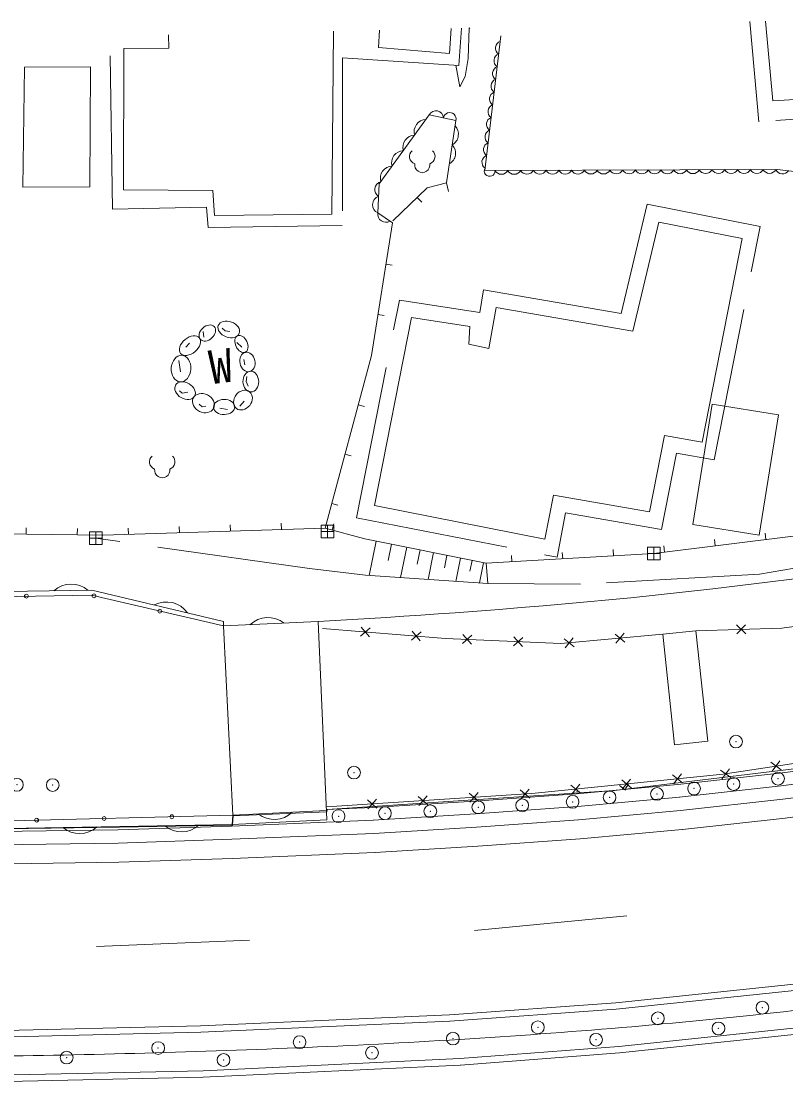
# Model space of a CAD drawing. Units: millimetres, scale not verified. Extents: x 40000 to 680007, y 20000 to 380004.
# Drawn here: x 416313 to 446259, y 272510 to 314120 of the extents above; entities that cross this region are included whole.
import ezdxf
from ezdxf.enums import TextEntityAlignment as Align

# ---------------------------------------------------------------- set-up
doc = ezdxf.new("R2010")
doc.units = ezdxf.units.MM
doc.header["$LTSCALE"] = 1000.01
doc.header["$PDMODE"] = 32
doc.header["$PDSIZE"] = 500
doc.linetypes.add('CHAIN', pattern=[18.5, 12, -1.5, 3.5, -1.5])
doc.linetypes.add('DASHED', pattern=[7.5, 6, -1.5])
for name, color, linetype, lineweight in [('M-BGD', 7, 'Continuous', 13), ('M-BMK-ROW', 1, 'Continuous', 13), ('名称未設定-7', 9, 'Continuous', 13)]:
    doc.layers.add(name, color=color, linetype=linetype, lineweight=lineweight)
doc.styles.add('ＭＳ ゴシック', font='')
doc.styles.get('ＭＳ ゴシック').set_extended_font_data('MS Gothic')

# ---------------------------------------------------------------- blocks, each defined once
blk = doc.blocks.new('ﾌﾟﾛｯﾄﾏｰｸ-03_1')
at = {"color": 1, "linetype": 'Continuous', "lineweight": 13}
blk.add_circle((0, 0), 0.5, dxfattribs=at)
at = {"color": 1}
blk.add_point((0, 0), dxfattribs=at)

msp = doc.modelspace()

# ---------------------------------------------------------------- linework, layer by layer
at = {"layer": 'M-BGD'}
for p, q in [((430308, 313087), (430352, 313776)), ((433158, 313840), (433085, 312854)), ((433864, 313856), (433822, 312662)), ((445471, 314120), (445754, 311006)), ((422088, 313067), (422087, 313587)), ((428541, 313734), (428484, 306559)), ((420322, 307514), (420335, 313050)), ((420335, 313050), (422088, 313067)), ((433085, 312854), (430308, 313087)), ((433822, 312662), (433701, 311961)), ((416436, 312322), (416374, 307619)), ((419032, 312339), (416436, 312322)), ((419004, 307641), (419032, 312339)), ((433494, 311555), (433336, 312394)), ((433701, 311961), (433494, 311555)), ((445754, 311006), (446856, 311064)), ((432297, 310453), (430337, 307749)), ((433337, 310227), (432297, 310453)), ((432967, 307794), (433337, 310227)), ((416374, 307619), (419004, 307641)), ((423811, 307496), (420322, 307514)), ((430337, 307749), (430282, 306612)), ((430874, 306302), (432218, 307601)), ((430874, 306302), (432218, 307601)), ((432218, 307601), (432967, 307794)), ((432218, 307601), (432967, 307794)), ((432967, 307794), (433055, 307455)), ((423883, 306513), (423811, 307496)), ((431824, 307220), (431998, 307040)), ((428484, 306559), (423883, 306513)), ((430282, 306612), (430857, 306219)), ((440272, 301983), (441286, 306256)), ((441286, 306256), (444551, 305607)), ((430026, 301029), (430857, 306219)), ((442984, 297641), (444551, 305607)), ((430600, 304611), (430847, 304572)), ((430156, 295152), (431604, 302514)), ((430284, 302636), (430531, 302597)), ((431604, 302514), (433886, 302171)), ((434633, 301298), (434913, 302910)), ((434913, 302910), (440272, 301983)), ((424189, 302094), (424301, 301993)), ((433886, 302171), (433846, 301479)), ((423437, 301967), (423466, 301743)), ((424301, 301993), (424484, 301967)), ((422754, 301356), (422906, 301516)), ((424753, 301545), (424949, 301358)), ((433846, 301479), (434633, 301298)), ((425033, 300875), (425067, 300668)), ((428220, 294266), (430026, 301029)), ((430026, 301029), (428220, 294266)), ((422483, 300829), (422546, 300390)), ((425148, 300208), (425126, 300010)), ((425126, 300010), (425196, 299831)), ((422507, 299641), (422619, 299561)), ((422619, 299561), (422836, 299588)), ((424879, 299047), (425043, 299239)), ((423279, 299119), (423394, 299016)), ((423394, 299016), (423538, 299050)), ((424089, 298971), (424394, 298915)), ((429510, 299097), (429752, 299032)), ((443383, 299127), (442617, 294409)), ((445979, 298706), (443383, 299127)), ((445213, 293988), (445979, 298706)), ((440918, 294908), (441506, 297897)), ((441506, 297897), (442984, 297641)), ((428994, 297165), (429236, 297100)), ((436827, 293838), (437158, 295560)), ((437158, 295560), (440918, 294908)), ((428478, 295232), (428719, 295168)), ((430156, 295152), (436827, 293838)), ((416509, 294037), (416512, 294287)), ((418508, 294008), (418512, 294258)), ((419512, 293993), (428220, 294266)), ((420508, 294024), (420500, 294274)), ((422507, 294087), (422499, 294337)), ((424506, 294150), (424498, 294400)), ((426505, 294212), (426497, 294462)), ((428220, 294266), (429766, 293853)), ((428220, 294266), (429766, 293853)), ((428494, 294193), (428559, 294434)), ((442617, 294409), (445213, 293988)), ((415509, 294052), (419512, 293993)), ((429766, 293853), (434527, 292894)), ((443497, 293574), (443467, 293822)), ((445482, 293820), (445451, 294068)), ((439518, 293184), (439504, 293433)), ((441513, 293327), (441482, 293576)), ((435525, 292952), (435511, 293202)), ((437522, 293068), (437507, 293318)), ((434527, 292894), (434595, 292100)), ((409846, 291497), (419062, 291643)), ((419062, 291643), (424234, 290438)), ((424234, 290438), (424606, 283027)), ((427937, 290607), (428278, 282848)), ((444698, 290135), (444334, 290478)), ((444688, 290488), (444345, 290124)), ((448943, 290743), (446109, 290354)), ((432927, 289953), (428111, 290333)), ((429979, 290363), (429599, 290038)), ((429951, 290011), (429627, 290391)), ((431973, 290206), (431593, 289881)), ((431945, 289853), (431620, 290234)), ((433963, 290083), (433594, 289746)), ((433947, 289730), (433610, 290099)), ((441441, 290114), (437453, 289746)), ((439957, 289800), (439572, 290119)), ((439924, 290152), (439605, 289767)), ((441441, 290114), (442742, 290253)), ((442743, 290253), (441441, 290114)), ((441441, 290114), (441903, 285789)), ((446109, 290354), (442743, 290253)), ((443206, 285928), (442743, 290253)), ((437453, 289746), (432927, 289953)), ((435961, 289991), (435592, 289654)), ((435945, 289638), (435608, 290007)), ((437965, 289616), (437581, 289935)), ((437933, 289968), (437613, 289583)), ((441903, 285789), (443206, 285928)), ((443803, 284633), (447301, 285169)), ((445676, 285099), (446079, 284803)), ((445730, 284749), (446026, 285152)), ((443803, 284633), (436313, 283874)), ((442174, 284645), (441858, 284258)), ((443699, 284795), (443788, 284730)), ((443788, 284730), (444102, 284500)), ((443818, 284535), (444049, 284849)), ((438230, 283891), (437843, 284207)), ((438195, 284243), (437878, 283855)), ((440220, 284092), (439833, 284408)), ((440184, 284444), (439868, 284057)), ((439978, 284077), (440096, 284238)), ((442210, 284294), (441822, 284610)), ((443753, 284446), (443818, 284535)), ((436313, 283874), (428266, 283352)), ((432219, 283786), (431889, 283410)), ((434238, 283563), (433862, 283892)), ((434215, 283915), (433885, 283540)), ((436234, 283692), (435858, 284022)), ((436211, 284045), (435881, 283669)), ((438071, 283946), (438116, 284003)), ((439752, 284192), (439988, 284005)), ((430246, 283303), (429870, 283633)), ((430223, 283656), (429893, 283281)), ((432242, 283433), (431866, 283763)), ((409882, 282651), (424606, 283027)), ((424580, 282661), (428278, 282848)), ((434065, 278508), (440037, 279087)), ((419266, 277881), (425260, 278135)), ((423344, 274526), (433105, 274964)), ((448170, 274853), (439724, 273974)), ((414591, 274321), (423344, 274526)), ((433498, 273493), (439724, 273974)), ((433498, 273493), (423436, 273017)), ((423436, 273017), (414586, 272825))]:
    msp.add_line(p, q, dxfattribs=at)
at = {"layer": 'M-BGD', "linetype": 'DASHED'}
for p, q in [((433563, 313849), (433455, 312386)), ((445199, 310183), (444855, 314106)), ((419886, 306761), (419781, 313535)), ((428897, 312692), (428890, 306118)), ((433455, 312386), (428897, 312692)), ((451860, 310665), (445199, 310183)), ((423564, 306842), (419886, 306761)), ((423632, 306037), (423564, 306842)), ((439818, 302670), (440836, 306957)), ((440836, 306957), (445255, 306078)), ((428890, 306118), (423632, 306037)), ((443459, 296950), (445255, 306078)), ((434271, 302719), (434425, 303604)), ((434425, 303604), (439818, 302670)), ((429451, 294679), (431126, 303193)), ((431126, 303193), (434271, 302719)), ((441393, 294217), (441981, 297206)), ((441981, 297206), (443459, 296950)), ((469234, 296557), (445230, 292472)), ((429451, 294679), (437302, 293133)), ((437302, 293133), (437636, 294868)), ((437636, 294868), (441393, 294217)), ((427604, 292682), (419236, 293877)), ((430219, 293762), (429947, 292413)), ((430814, 293642), (430686, 293007)), ((431410, 293522), (431170, 292331)), ((431936, 293416), (431823, 292855)), ((432462, 293310), (432250, 292258)), ((432988, 293204), (432889, 292713)), ((433514, 293098), (433330, 292185)), ((433970, 293006), (433884, 292580)), ((429803, 292423), (427604, 292682)), ((434426, 292914), (434267, 292122)), ((434595, 292100), (429803, 292423)), ((445230, 292472), (438225, 292072)), ((438225, 292072), (434595, 292100)), ((446143, 283655), (450136, 284183)), ((442138, 283211), (446143, 283655)), ((430065, 283334), (428260, 283251)), ((438146, 282851), (442138, 283211)), ((430127, 282316), (434144, 282559)), ((434144, 282559), (438146, 282851)), ((424565, 282084), (430127, 282316)), ((414112, 281849), (420114, 281932)), ((420114, 281932), (424565, 282084))]:
    msp.add_line(p, q, dxfattribs=at)
at = {"layer": 'M-BGD'}
for points in [[(451083, 308184), (447166, 308173), (445927, 308315), (434468, 308273), (435097, 313550)], [(434527, 292894), (441091, 293275), (446761, 293978), (447680, 294085), (457453, 295507), (466182, 296844)], [(446607, 292278), (445539, 292147), (444470, 292019), (443401, 291895), (442332, 291774), (441262, 291658), (440192, 291546), (439333, 291461), (438474, 291380), (437614, 291302), (436754, 291228), (435894, 291157), (435033, 291088), (434172, 291022), (433312, 290956), (432640, 290907), (431969, 290861), (431297, 290817), (430625, 290775), (429953, 290733), (429281, 290692), (428609, 290650), (427937, 290607)], [(427937, 290607), (424234, 290438), (424230, 290618), (419084, 291843), (409845, 291697), (395016, 291750), (393021, 291784), (369360, 291916), (350627, 291970), (346653, 291694), (334472, 291784)], [(442221, 282466), (446233, 282910), (450240, 283440), (454183, 284018)], [(428262, 283209), (424606, 283027), (424580, 282661), (409885, 282401), (394778, 282370), (379810, 282561), (368355, 282647), (358417, 282726), (348394, 282785), (327949, 282877)], [(430172, 281567), (434194, 281811), (438207, 282102), (442205, 282464)], [(394073, 281067), (400070, 281030), (406087, 281035), (410090, 281050), (414121, 281099), (420132, 281182), (424593, 281335), (430158, 281567)], [(447704, 276523), (439600, 275675), (433087, 275213)], [(447730, 276274), (439622, 275426), (433105, 274964)], [(433094, 275214), (423335, 274776), (414586, 274571), (399490, 274518)], [(433517, 273244), (439746, 273725), (448196, 274604)], [(399634, 272510), (414589, 272575), (423444, 272767), (433510, 273243)]]:
    msp.add_lwpolyline(points, dxfattribs=at)
at = {"layer": 'M-BGD', "linetype": 'DASHED'}
for points in [[(442036, 284226), (446020, 284668), (449995, 285193), (453914, 285768)], [(442081, 283728), (446080, 284171), (450064, 284698), (453999, 285275)], [(430065, 283334), (434076, 283577), (438063, 283867), (442036, 284226)], [(430095, 282835), (434109, 283078), (438104, 283368), (442091, 283729)], [(394081, 282337), (400074, 282300), (406084, 282305), (410079, 282320), (414105, 282369), (420101, 282452), (424545, 282604), (430105, 282836)]]:
    msp.add_lwpolyline(points, dxfattribs=at)
at = {"layer": 'M-BGD'}
for centre, radius, start, end in [((433706, 314139), 333, 298.2317, 301.9476), ((435174, 313069), 283, 111.2714, 235.1264), ((435115, 312573), 283, 111.2714, 235.1264), ((435056, 312076), 283, 111.2714, 235.1264), ((434997, 311580), 283, 111.2714, 235.1264), ((434937, 311083), 283, 111.2714, 235.1264), ((434878, 310587), 283, 111.2714, 235.1264), ((432558, 310330), 289, 0.7988, 154.7011), ((433095, 310292), 251, 345.0966, 170.4033), ((432173, 309796), 472, 91.2857, 196.8495), ((432967, 309693), 472, 298.5815, 44.1452), ((434819, 310090), 283, 111.2714, 235.1264), ((431732, 309188), 472, 91.2857, 196.8495), ((434760, 309594), 283, 111.2714, 235.1264), ((432854, 308951), 472, 298.5815, 44.1452), ((434701, 309097), 283, 111.2714, 235.1264), ((431292, 308580), 472, 91.2857, 196.8495), ((431821, 308826), 300, 131.4195, 251.1424), ((432221, 308826), 300, 288.8576, 48.5806), ((434641, 308601), 283, 111.2714, 235.1264), ((430851, 307972), 472, 91.2857, 196.8495), ((432021, 308501), 300, 172.1402, 7.8598), ((434661, 308258), 212, 148.6726, 4.4124), ((435121, 308409), 283, 208.2827, 332.1378), ((435621, 308410), 283, 208.2827, 332.1378), ((436121, 308412), 283, 208.2827, 332.1378), ((436621, 308414), 283, 208.2827, 332.1378), ((437121, 308416), 283, 208.2827, 332.1378), ((437621, 308418), 283, 208.2827, 332.1378), ((438121, 308420), 283, 208.2827, 332.1378), ((438621, 308421), 283, 208.2827, 332.1378), ((439121, 308423), 283, 208.2827, 332.1378), ((439621, 308425), 283, 208.2827, 332.1378), ((440121, 308427), 283, 208.2827, 332.1378), ((440621, 308429), 283, 208.2827, 332.1378), ((441121, 308431), 283, 208.2827, 332.1378), ((441621, 308432), 283, 208.2827, 332.1378), ((442121, 308434), 283, 208.2827, 332.1378), ((442621, 308436), 283, 208.2827, 332.1378), ((443121, 308438), 283, 208.2827, 332.1378), ((443621, 308440), 283, 208.2827, 332.1378), ((444121, 308442), 283, 208.2827, 332.1378), ((444622, 308443), 283, 208.2827, 332.1378), ((445122, 308445), 283, 208.2827, 332.1378), ((445622, 308447), 283, 208.2827, 332.1378), ((446135, 308435), 290, 204.573, 323.8562), ((430476, 307529), 316, 103.9495, 238.9416), ((430416, 306930), 345, 107.3644, 247.0767), ((430599, 306566), 320, 171.7477, 299.5057), ((418272, 291066), 1014, 49.7933, 132.0174), ((419163, 291619), 75, 360, 180), ((416516, 291603), 75, 360, 180), ((416516, 291603), 75, 180, 360), ((419163, 291619), 75, 180, 360), ((421997, 290364), 1014, 35.4979, 117.7221), ((421744, 291018), 75, 360, 180), ((421744, 291018), 75, 180, 360), ((425974, 289753), 1014, 51.5009, 133.7251), ((419563, 282898), 75, 360, 180), ((422212, 282966), 75, 360, 180), ((422212, 282966), 75, 180, 360), ((426226, 283873), 1014, 231.7378, 313.962), ((416914, 282831), 75, 360, 180), ((416914, 282831), 75, 180, 360), ((418595, 283319), 1014, 229.9015, 312.1257), ((419563, 282898), 75, 180, 360), ((422594, 283390), 1014, 229.9015, 312.1257)]:
    msp.add_arc(centre, radius, start, end, dxfattribs=at)
for centre, major_axis, ratio in [((423601, 301910), (-271, -250), 0.716323), ((424443, 302051), (-411, 152), 0.703729), ((422925, 301419), (-368, -306), 0.641366), ((424939, 301480), (-151, 326), 0.645651), ((422572, 300517), (-32, -520), 0.734046), ((425172, 300776), (-81, 377), 0.765606), ((422731, 299652), (-371, 217), 0.730721), ((425306, 300007), (-10, 406), 0.756188), ((423450, 299163), (-401, 198), 0.805082), ((424998, 299283), (-256, -326), 0.81332), ((424263, 299015), (-416, -13), 0.715586)]:
    msp.add_ellipse(centre, major_axis=major_axis, ratio=ratio, dxfattribs=at)
for p in [(445955, 284459), (442667, 284073), (444214, 284247), (437908, 283550), (439359, 283724), (441216, 283860), (432337, 283183), (434214, 283338), (435935, 283415), (428740, 282989), (430558, 283105), (445345, 275489), (441249, 275070), (436548, 274721), (443623, 274675), (427215, 274139), (433220, 274279), (438829, 274233), (421676, 273907), (430054, 273721), (418092, 273534), (424236, 273441)]:
    msp.add_point(p, dxfattribs=at)
at = {"layer": 'M-BMK-ROW', "color": 30}
msp.add_lwpolyline([(316488, 290476), (316440, 282950), (365811, 282636), (400417, 282382), (410329, 282409), (420165, 282563), (424593, 282633), (424620, 283004), (428277, 283164), (428297, 283253), (439556, 283997), (452316, 285533), (458514, 286562), (467392, 288447), (477354, 291098), (480597, 292017), (486264, 293824), (495416, 297106), (513855, 304122), (518370, 305899), (533124, 311550), (533212, 312401), (536074, 313959)], dxfattribs=at)
at = {"layer": '名称未設定-7'}
for p, q in [((428305, 294384), (428305, 293884)), ((428305, 294384), (428305, 293884)), ((418986, 293877), (419486, 293877)), ((418986, 293877), (419486, 293877)), ((419236, 294127), (419236, 293627)), ((419236, 294127), (419236, 293627)), ((428055, 294134), (428555, 294134)), ((428055, 294134), (428555, 294134)), ((441091, 293525), (441091, 293025)), ((441091, 293525), (441091, 293025)), ((440841, 293275), (441341, 293275)), ((440841, 293275), (441341, 293275))]:
    msp.add_line(p, q, dxfattribs=at)
for points in [[(428555, 294384), (428055, 294384), (428055, 293884), (428555, 293884)], [(428555, 294384), (428055, 294384), (428055, 293884), (428555, 293884)], [(419486, 294127), (418986, 294127), (418986, 293627), (419486, 293627)], [(419486, 294127), (418986, 294127), (418986, 293627), (419486, 293627)], [(441341, 293525), (440841, 293525), (440841, 293025), (441341, 293025)], [(441341, 293525), (440841, 293525), (440841, 293025), (441341, 293025)]]:
    msp.add_lwpolyline(points, close=True, dxfattribs=at)
at = {"layer": '名称未設定-7', "color": 2, "linetype": 'CHAIN'}
msp.add_lwpolyline([(415987, 273599), (416385, 273606), (416783, 273613), (417181, 273620), (417579, 273627), (417977, 273635), (418375, 273644), (418773, 273652), (419171, 273661), (419569, 273670), (419967, 273680), (420364, 273690), (420762, 273700), (421160, 273710), (421558, 273721), (421956, 273733), (422354, 273745), (422752, 273757), (423150, 273769), (423547, 273782), (423945, 273795), (424343, 273809), (424741, 273823), (425139, 273838), (425536, 273853), (425934, 273868), (426332, 273884), (426729, 273900), (427127, 273916), (427525, 273934), (427922, 273951), (428320, 273969), (428718, 273987), (429115, 274006), (429513, 274026), (429910, 274046), (430308, 274066), (430705, 274087), (431103, 274108), (431500, 274130), (431898, 274152), (432295, 274175), (432692, 274198), (433090, 274222), (433487, 274246), (433884, 274271), (434281, 274297), (434679, 274322), (435076, 274349), (435473, 274376), (435870, 274404), (436267, 274432), (436664, 274460), (437061, 274490), (437458, 274519), (437855, 274550), (438252, 274581), (438648, 274612), (439045, 274645), (439442, 274677), (439838, 274711), (440235, 274745), (440632, 274779), (441028, 274814), (441424, 274850), (441821, 274887), (442217, 274924), (442613, 274961), (443009, 275000), (443406, 275039), (443802, 275079), (444198, 275119), (444594, 275160), (444989, 275201), (445385, 275244), (445781, 275287), (446176, 275331), (446572, 275375)], dxfattribs=at)
at = {"layer": '名称未設定-7'}
for centre, start, end in [((421636, 296868), 131.4195, 251.1424), ((421636, 296868), 131.4195, 251.1424), ((422036, 296868), 288.8576, 48.5806), ((422036, 296868), 288.8576, 48.5806), ((421836, 296543), 172.1402, 7.8598), ((421836, 296543), 172.1402, 7.8598)]:
    msp.add_arc(centre, 300, start, end, dxfattribs=at)

# ---------------------------------------------------------------- block references
at = {"layer": 'M-BMK-ROW', "xscale": 500.0053, "yscale": 500.0053, "rotation": 345}
for p in [(444310, 285911), (429347, 284697), (416144, 284218), (417548, 284207)]:
    msp.add_blockref('ﾌﾟﾛｯﾄﾏｰｸ-03_1', p, dxfattribs=at)

# ---------------------------------------------------------------- texts
at = {"layer": 'M-BGD', "style": 'ＭＳ ゴシック'}
msp.add_text('W', height=1320, rotation=7.178, dxfattribs=at).set_placement((423811, 299513), align=Align.BOTTOM_LEFT)

doc.saveas('drawing.dxf')
